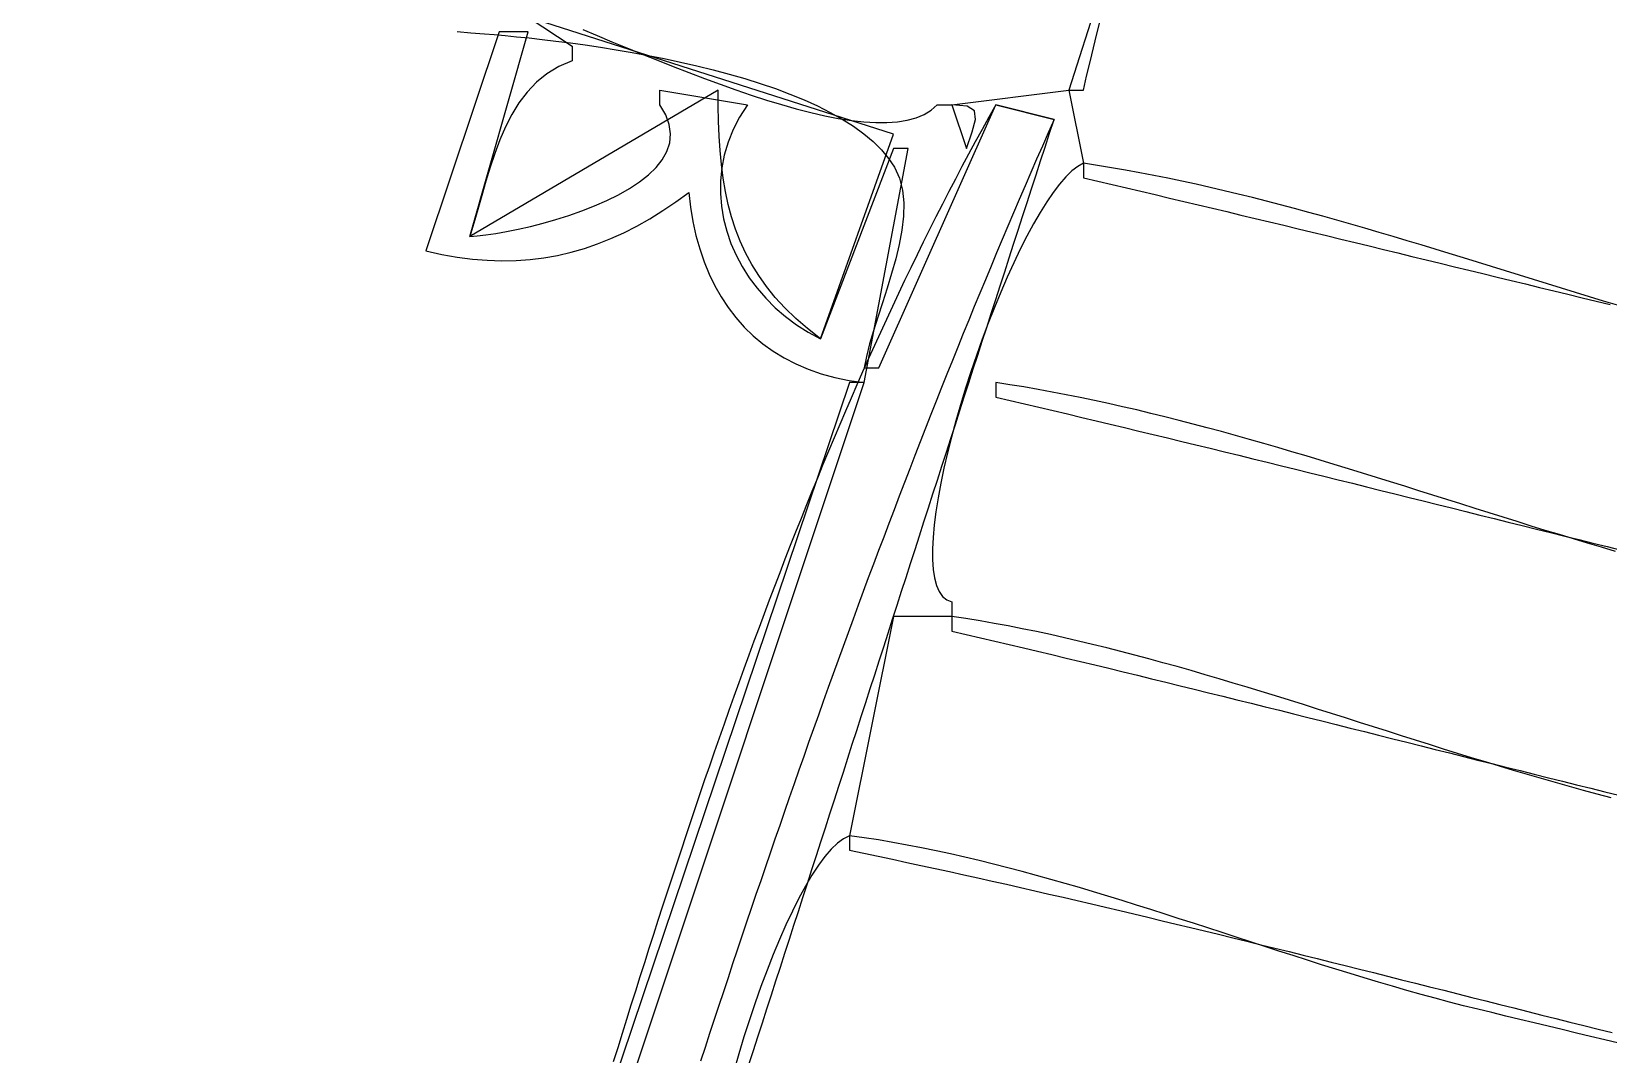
# Model space of a CAD drawing. Header units: metres. Extents: x 37 to 1169, y 29 to 746.
# Drawn here: x 392 to 499.9, y 347 to 417 of the extents above; entities that cross this region are included whole.
import ezdxf

# ---------------------------------------------------------------- set-up
doc = ezdxf.new("R2010")
doc.units = ezdxf.units.M

msp = doc.modelspace()

# ---------------------------------------------------------------- linework, layer by layer
for p, q in [((481, 469), (463, 413)), ((426, 418), (429, 416)), ((451, 410), (426, 418)), ((464.9303, 416.8644), (465.1736, 417.8295)), ((424, 417), (419, 402)), ((421.1425, 417.0206), (422.0729, 416.9291)), ((422, 403), (426, 417)), ((422.0729, 416.9291), (423, 416.8526)), ((423, 416.8526), (423.6732, 416.7996)), ((423.6732, 416.7996), (424.4105, 416.7356)), ((426, 417), (424, 417)), ((424.4105, 416.7356), (425.207, 416.6602)), ((429.7276, 417.14), (430.7121, 416.7332)), ((430.7121, 416.7332), (431.7204, 416.317)), ((464.6912, 415.899), (464.9303, 416.8644)), ((425.207, 416.6602), (426.0577, 416.5727)), ((426.0577, 416.5727), (426.9574, 416.4727)), ((426.9574, 416.4727), (427.9011, 416.3596)), ((427.9011, 416.3596), (428.8838, 416.2329)), ((428.8838, 416.2329), (429.9004, 416.092)), ((429, 416), (429, 415)), ((429.9004, 416.092), (430.946, 415.9365)), ((430.946, 415.9365), (432.0155, 415.7657)), ((431.7204, 416.317), (432.7489, 415.8945)), ((432.0155, 415.7657), (433.1038, 415.5792)), ((432.7489, 415.8945), (433.794, 415.4688)), ((464.4564, 414.9331), (464.6912, 415.899)), ((428.0894, 414.6106), (427.2793, 414.1196)), ((429, 415), (428.0894, 414.6106)), ((433.1038, 415.5792), (434.2059, 415.3764)), ((433.794, 415.4688), (434.852, 415.0431)), ((434.2059, 415.3764), (435.3168, 415.1568)), ((434.852, 415.0431), (435.9192, 414.6205)), ((435.3168, 415.1568), (436.4314, 414.9199)), ((435.9192, 414.6205), (436.9921, 414.204)), ((436.4314, 414.9199), (437.5448, 414.665)), ((437.5448, 414.665), (438.6517, 414.3918)), ((464.2259, 413.9667), (464.4564, 414.9331)), ((426.5613, 413.5371), (425.9266, 412.8728)), ((427.2793, 414.1196), (426.5613, 413.5371)), ((436.9921, 414.204), (438.0669, 413.7969)), ((438.0669, 413.7969), (439.14, 413.4023)), ((438.6517, 414.3918), (439.7474, 414.0996)), ((439.7474, 414.0996), (440.8266, 413.788)), ((440.8266, 413.788), (441.8843, 413.4563)), ((441.8843, 413.4563), (442.9156, 413.1041)), ((464, 413), (464.2259, 413.9667)), ((439, 413), (422, 403)), ((425.9266, 412.8728), (425.3667, 412.1367)), ((435, 412), (435, 413)), ((435, 413), (441, 412)), ((439.0075, 411.9248), (439, 413)), ((439.14, 413.4023), (440.2078, 413.0233)), ((440.2078, 413.0233), (441.2665, 412.663)), ((441.2665, 412.663), (442.3126, 412.3245)), ((442.9156, 413.1041), (443.9153, 412.7309)), ((443.9153, 412.7309), (444.8785, 412.336)), ((455, 412), (463, 413)), ((463, 413), (464, 408)), ((463, 413), (464, 413)), ((424.8732, 411.3386), (424.4373, 410.4885)), ((425.3667, 412.1367), (424.8732, 411.3386)), ((435.4132, 411.3089), (435, 412)), ((435.6575, 410.6434), (435.4132, 411.3089)), ((439.0311, 410.8802), (439.0075, 411.9248)), ((441, 412), (440.4669, 411.1611)), ((442.3126, 412.3245), (443.3423, 412.0111)), ((443.3423, 412.0111), (444.3521, 411.7258)), ((444.3521, 411.7258), (445.3383, 411.4717)), ((444.8785, 412.336), (445.8001, 411.919)), ((445.3383, 411.4717), (446.2972, 411.2521)), ((445.8001, 411.919), (446.675, 411.4793)), ((446.675, 411.4793), (447.4983, 411.0165)), ((450, 394), (458, 412)), ((452.548, 411.108), (453.097, 411.3386)), ((453.097, 411.3386), (453.5822, 411.6349)), ((453.5822, 411.6349), (454, 412)), ((454, 412), (455, 412)), ((455, 412), (456, 409)), ((456.0535, 411.908), (455, 412)), ((456.5491, 411.5817), (456.0535, 411.908)), ((456.6179, 411.0015), (456.5491, 411.5817)), ((458, 412), (457.531, 411.1623)), ((458, 412), (462, 411)), ((462, 411), (458, 412)), ((424.4373, 410.4885), (424.0505, 409.5961)), ((435.7446, 410.0037), (435.6575, 410.6434)), ((439.074, 409.865), (439.0311, 410.8802)), ((440.028, 410.3066), (439.6806, 409.44)), ((440.4669, 411.1611), (440.028, 410.3066)), ((446.2972, 411.2521), (447.2252, 411.0699)), ((447.2252, 411.0699), (448.1185, 410.9284)), ((447.4983, 411.0165), (448.2649, 410.5298)), ((448.1185, 410.9284), (448.9737, 410.8306)), ((448.2649, 410.5298), (448.9698, 410.019)), ((448.9737, 410.8306), (449.787, 410.7798)), ((449.787, 410.7798), (450.5547, 410.7789)), ((450.5547, 410.7789), (451.2732, 410.8313)), ((451.2732, 410.8313), (451.9388, 410.9399)), ((451.9388, 410.9399), (452.548, 411.108)), ((456.3911, 410.1474), (456.6179, 411.0015)), ((457.0658, 410.3212), (456.6043, 409.4767)), ((457.531, 411.1623), (457.0658, 410.3212)), ((462, 411), (461.5981, 410.0908)), ((461.6918, 410.0527), (462, 411)), ((424.0505, 409.5961), (423.7044, 408.6715)), ((435.4939, 408.8028), (435.6861, 409.3901)), ((435.6861, 409.3901), (435.7446, 410.0037)), ((439.1396, 408.8781), (439.074, 409.865)), ((439.6806, 409.44), (439.422, 408.5652)), ((446, 396), (451, 410)), ((448.9698, 410.019), (449.6078, 409.4833)), ((449.6078, 409.4833), (450.1741, 408.9223)), ((456, 409), (456.3911, 410.1474)), ((456.6043, 409.4767), (456.1466, 408.6288)), ((461.198, 409.1807), (460.7999, 408.2697)), ((461.5981, 410.0908), (461.198, 409.1807)), ((461.3837, 409.1052), (461.6918, 410.0527)), ((423.7044, 408.6715), (423.3902, 407.7246)), ((434.755, 407.7084), (435.1796, 408.2422)), ((435.1796, 408.2422), (435.4939, 408.8028)), ((439.2312, 407.9183), (439.1396, 408.8781)), ((439.422, 408.5652), (439.2494, 407.6857)), ((451, 409), (446, 396)), ((449, 393), (452, 409)), ((450.1741, 408.9223), (450.6634, 408.3354)), ((450.6634, 408.3354), (451.071, 407.7222)), ((452, 409), (451, 409)), ((456.1466, 408.6288), (455.6925, 407.7776)), ((460.7999, 408.2697), (460.4035, 407.3579)), ((460.7679, 407.2099), (461.0757, 408.1576)), ((461.0757, 408.1576), (461.3837, 409.1052)), ((423.3902, 407.7246), (423.0995, 406.7651)), ((433.6214, 406.7226), (434.2317, 407.2018)), ((434.2317, 407.2018), (434.755, 407.7084)), ((439.2494, 407.6857), (439.1603, 406.8054)), ((439.3521, 406.9844), (439.2312, 407.9183)), ((439.5058, 406.0754), (439.3521, 406.9844)), ((451.0709, 407.7222), (451.4108, 406.9772)), ((451.4108, 406.9772), (451.6159, 406.166)), ((455.6925, 407.7776), (455.2421, 406.9231)), ((460.4035, 407.3579), (460.0089, 406.4452)), ((460.4601, 406.262), (460.7679, 407.2099)), ((462.7968, 407.0674), (462.3706, 406.5763)), ((463.2117, 407.4721), (462.7968, 407.0674)), ((463.6134, 407.7848), (463.2117, 407.4721)), ((464, 408), (463.6134, 407.7848)), ((464, 408), (464, 407)), ((464.9643, 407.8525), (464, 408)), ((464, 407), (464.984, 406.7719)), ((465.9287, 407.6951), (464.9643, 407.8525)), ((466.893, 407.5282), (465.9287, 407.6951)), ((467.8574, 407.3521), (466.893, 407.5282)), ((468.8217, 407.1671), (467.8574, 407.3521)), ((469.786, 406.9735), (468.8217, 407.1671)), ((470.7502, 406.7718), (469.786, 406.9735)), ((423.0995, 406.7651), (422.8237, 405.803)), ((432.187, 405.8474), (432.9359, 406.271)), ((432.9359, 406.271), (433.6214, 406.7226)), ((436.1034, 405.3564), (437, 406)), ((437, 406), (437.1157, 404.989)), ((439.1603, 406.8054), (439.1519, 405.9278)), ((439.1519, 405.9278), (439.2215, 405.0566)), ((439.6955, 405.1901), (439.5058, 406.0754)), ((451.6159, 406.166), (451.7014, 405.2983)), ((454.7952, 406.0653), (454.3519, 405.2043)), ((455.2421, 406.9231), (454.7952, 406.0653)), ((460.0089, 406.4452), (459.6161, 405.5316)), ((460.1523, 405.3139), (460.4601, 406.262)), ((461.935, 406.0043), (461.492, 405.357)), ((462.3706, 406.5763), (461.935, 406.0043)), ((464.984, 406.7719), (465.9675, 406.5431)), ((465.9675, 406.5431), (466.9503, 406.3136)), ((466.9503, 406.3136), (467.9325, 406.0836)), ((467.9325, 406.0836), (468.9141, 405.8529)), ((471.7144, 406.5622), (470.7502, 406.7718)), ((472.6786, 406.345), (471.7144, 406.5622)), ((473.6427, 406.1207), (472.6786, 406.345)), ((474.6067, 405.8895), (473.6427, 406.1207)), ((475.5706, 405.6518), (474.6067, 405.8895)), ((422.5542, 404.8482), (422.2825, 403.9105)), ((422.8237, 405.803), (422.5542, 404.8482)), ((429.6761, 404.7466), (430.5453, 405.0849)), ((430.5453, 405.0849), (431.3862, 405.4519)), ((431.3862, 405.4519), (432.187, 405.8474)), ((435.2107, 404.7596), (436.1034, 405.3564)), ((437.1157, 404.989), (437.277, 404.009)), ((439.2215, 405.0566), (439.3664, 404.1956)), ((439.9245, 404.3274), (439.6955, 405.1901)), ((451.7014, 405.2983), (451.6827, 404.3836)), ((454.3519, 405.2043), (453.9121, 404.3402)), ((459.6161, 405.5316), (459.2251, 404.6172)), ((459.8447, 404.3658), (460.1523, 405.3139)), ((461.492, 405.357), (461.0436, 404.6398)), ((468.9141, 405.8529), (469.895, 405.6217)), ((469.895, 405.6217), (470.8754, 405.39)), ((470.8754, 405.39), (471.8552, 405.1577)), ((471.8552, 405.1577), (472.8344, 404.925)), ((472.8344, 404.925), (473.8131, 404.6918)), ((476.5345, 405.4079), (475.5706, 405.6518)), ((477.4982, 405.1582), (476.5345, 405.4079)), ((478.4618, 404.9029), (477.4982, 405.1582)), ((479.4253, 404.6425), (478.4618, 404.9029)), ((422.2825, 403.9105), (422, 403)), ((426.1496, 403.6856), (427.0152, 403.9065)), ((427.0152, 403.9065), (427.8993, 404.1571)), ((427.8993, 404.1571), (428.7902, 404.4372)), ((428.7902, 404.4372), (429.6761, 404.7466)), ((433.4301, 403.7072), (434.3202, 404.2098)), ((434.3202, 404.2098), (435.2107, 404.7596)), ((437.277, 404.009), (437.4836, 403.0613)), ((439.3664, 404.1956), (439.584, 403.3485)), ((440.1963, 403.486), (439.9245, 404.3274)), ((451.6827, 404.3836), (451.5752, 403.4318)), ((453.9121, 404.3402), (453.4758, 403.473)), ((459.2251, 404.6172), (458.8359, 403.7019)), ((459.5371, 403.4174), (459.8447, 404.3658)), ((460.5916, 403.8583), (460.138, 403.0181)), ((461.0436, 404.6398), (460.5916, 403.8583)), ((473.8131, 404.6918), (474.7912, 404.4582)), ((474.7912, 404.4582), (475.7688, 404.2242)), ((475.7688, 404.2242), (476.7459, 403.9898)), ((476.7459, 403.9898), (477.7225, 403.7551)), ((477.7225, 403.7551), (478.6986, 403.5201)), ((480.3887, 404.3772), (479.4253, 404.6425)), ((481.3519, 404.1075), (480.3887, 404.3772)), ((482.315, 403.8335), (481.3519, 404.1075)), ((483.2779, 403.5558), (482.315, 403.8335)), ((422, 403), (422.5087, 403.0368)), ((422.5087, 403.0368), (423.1062, 403.105)), ((423.1062, 403.105), (423.7808, 403.2042)), ((423.7808, 403.2042), (424.5207, 403.3342)), ((424.5207, 403.3342), (425.3142, 403.4948)), ((425.3142, 403.4948), (426.1496, 403.6856)), ((430.7462, 402.4853), (431.6448, 402.8447)), ((431.6448, 402.8447), (432.5389, 403.2521)), ((432.5389, 403.2521), (433.4301, 403.7072)), ((437.4836, 403.0613), (437.7357, 402.1473)), ((439.584, 403.3485), (439.8714, 402.5189)), ((440.5142, 402.665), (440.1963, 403.486)), ((440.8815, 401.863), (440.5142, 402.665)), ((451.5752, 403.4318), (451.3942, 402.4525)), ((453.4758, 403.473), (453.0429, 402.6027)), ((458.4484, 402.7857), (458.0626, 401.8688)), ((458.8359, 403.7019), (458.4484, 402.7857)), ((459.2296, 402.469), (459.5371, 403.4174)), ((460.138, 403.0181), (459.6847, 402.1247)), ((478.6986, 403.5201), (479.6742, 403.2848)), ((479.6742, 403.2848), (480.6493, 403.0492)), ((480.6493, 403.0492), (481.624, 402.8135)), ((481.624, 402.8135), (482.5982, 402.5775)), ((484.2407, 403.2746), (483.2779, 403.5558)), ((485.2033, 402.9902), (484.2407, 403.2746)), ((486.1657, 402.703), (485.2033, 402.9902)), ((487.1279, 402.4133), (486.1657, 402.703)), ((419, 402), (420.0835, 401.7651)), ((420.0835, 401.7651), (421.1424, 401.5812)), ((421.1424, 401.5812), (422.1784, 401.4478)), ((427.0728, 401.5318), (428.0063, 401.697)), ((428.0063, 401.697), (428.9286, 401.9112)), ((428.9286, 401.9112), (429.8413, 402.174)), ((429.8413, 402.174), (430.7462, 402.4853)), ((437.7357, 402.1473), (438.0334, 401.2681)), ((439.8714, 402.5189), (440.2262, 401.7105)), ((440.2262, 401.7105), (440.6454, 400.9271)), ((441.3015, 401.0791), (440.8815, 401.863)), ((451.3942, 402.4525), (451.1553, 401.4554)), ((452.6134, 401.7294), (452.1872, 400.8532)), ((453.0429, 402.6027), (452.6134, 401.7294)), ((458.0626, 401.8688), (457.6785, 400.951)), ((458.9222, 401.5204), (459.2296, 402.469)), ((459.6847, 402.1247), (459.2338, 401.1836)), ((482.5982, 402.5775), (483.572, 402.3414)), ((483.572, 402.3414), (484.5453, 402.1051)), ((484.5453, 402.1051), (485.5183, 401.8687)), ((485.5183, 401.8687), (486.4908, 401.6323)), ((486.4908, 401.6323), (487.463, 401.3958)), ((488.0899, 402.1214), (487.1279, 402.4133)), ((489.0517, 401.8278), (488.0899, 402.1214)), ((490.0132, 401.5327), (489.0517, 401.8278)), ((422.1784, 401.4478), (423.1931, 401.3648)), ((423.1931, 401.3648), (424.1883, 401.332)), ((424.1883, 401.332), (425.1655, 401.349)), ((425.1655, 401.349), (426.1265, 401.4157)), ((426.1265, 401.4157), (427.0728, 401.5318)), ((438.0334, 401.2681), (438.3765, 400.4251)), ((440.6454, 400.9271), (441.1265, 400.1723)), ((441.7777, 400.3121), (441.3015, 401.0791)), ((451.1553, 401.4554), (450.8737, 400.4502)), ((452.1872, 400.8532), (451.7643, 399.974)), ((457.6785, 400.951), (457.2962, 400.0324)), ((458.3076, 399.6228), (458.6149, 400.5717)), ((458.6149, 400.5717), (458.9222, 401.5204)), ((459.2338, 401.1836), (458.787, 400.2004)), ((487.463, 401.3958), (488.4348, 401.1593)), ((488.4348, 401.1593), (489.4062, 400.9228)), ((489.4062, 400.9228), (490.3773, 400.6863)), ((490.9745, 401.2364), (490.0132, 401.5327)), ((490.3773, 400.6863), (491.348, 400.4499)), ((491.9356, 400.9394), (490.9745, 401.2364)), ((492.8965, 400.6419), (491.9356, 400.9394)), ((493.857, 400.3443), (492.8965, 400.6419)), ((438.3765, 400.4251), (438.7652, 399.6195)), ((438.7652, 399.6195), (439.1994, 398.8528)), ((441.1265, 400.1723), (441.6668, 399.4498)), ((441.6668, 399.4498), (442.2636, 398.7633)), ((442.3133, 399.5607), (441.7777, 400.3121)), ((442.9117, 398.824), (442.3133, 399.5607)), ((450.5648, 399.4465), (450.244, 398.4541)), ((450.8737, 400.4502), (450.5648, 399.4465)), ((451.7643, 399.974), (451.3447, 399.0919)), ((457.2962, 400.0324), (456.9155, 399.1129)), ((458.0004, 398.6738), (458.3076, 399.6228)), ((458.787, 400.2004), (458.3464, 399.1806)), ((491.348, 400.4499), (492.3184, 400.2136)), ((492.3184, 400.2136), (493.2885, 399.9774)), ((493.2885, 399.9774), (494.2583, 399.7414)), ((494.8174, 400.0469), (493.857, 400.3443)), ((494.2583, 399.7414), (495.2278, 399.5055)), ((495.7774, 399.75), (494.8174, 400.0469)), ((495.2278, 399.5055), (496.197, 399.2699)), ((496.7371, 399.454), (495.7774, 399.75)), ((497.6966, 399.1593), (496.7371, 399.454)), ((439.1994, 398.8528), (439.6792, 398.126)), ((442.2636, 398.7633), (442.9141, 398.1164)), ((443.5762, 398.1007), (442.9117, 398.824)), ((450.244, 398.4541), (449.9267, 397.4826)), ((451.3447, 399.0919), (450.9283, 398.207)), ((456.9155, 399.1129), (456.5365, 398.1927)), ((457.6932, 397.7247), (458.0004, 398.6738)), ((458.3464, 399.1806), (457.9139, 398.1298)), ((496.197, 399.2699), (497.166, 399.0345)), ((497.166, 399.0345), (498.1347, 398.7994)), ((498.6557, 398.8661), (497.6966, 399.1593)), ((498.1347, 398.7994), (499.1031, 398.5645)), ((499.6146, 398.5748), (498.6557, 398.8661)), ((499.1031, 398.5645), (500.0713, 398.33)), ((500.5731, 398.2857), (499.6146, 398.5748)), ((439.6792, 398.126), (440.2046, 397.4407)), ((440.2046, 397.4407), (440.7756, 396.7979)), ((442.9141, 398.1164), (443.6157, 397.513)), ((444.3102, 397.3896), (443.5762, 398.1007)), ((443.6157, 397.513), (444.3656, 396.9567)), ((445.117, 396.6898), (444.3102, 397.3896)), ((449.9267, 397.4826), (449.6282, 396.5418)), ((450.5152, 397.3193), (450.1051, 396.4289)), ((450.9283, 398.207), (450.5152, 397.3193)), ((456.1591, 397.2717), (455.7833, 396.3499)), ((456.5365, 398.1927), (456.1591, 397.2717)), ((457.3861, 396.7755), (457.6932, 397.7247)), ((457.9139, 398.1298), (457.4914, 397.0534)), ((440.7756, 396.7979), (441.3923, 396.1991)), ((441.3923, 396.1991), (442.0546, 395.6456)), ((444.3656, 396.9567), (445.1613, 396.4511)), ((446, 396), (445.117, 396.6898)), ((445.1613, 396.4511), (446, 396)), ((449.6282, 396.5418), (449.364, 395.6413)), ((450.1051, 396.4289), (449.6982, 395.5358)), ((455.7833, 396.3499), (455.4092, 395.4273)), ((457.0791, 395.8261), (457.3861, 396.7755)), ((457.4914, 397.0534), (457.0809, 395.9571)), ((442.0546, 395.6456), (442.7627, 395.1385)), ((442.7627, 395.1385), (443.5164, 394.6792)), ((449.364, 395.6413), (449.1495, 394.7907)), ((449.6982, 395.5358), (449.2943, 394.6401)), ((455.4092, 395.4273), (455.0367, 394.5039)), ((457.0809, 395.9571), (456.6842, 394.8464)), ((456.7721, 394.8767), (457.0791, 395.8261)), ((443.5164, 394.6792), (444.3159, 394.2691)), ((444.3159, 394.2691), (445.1611, 393.9093)), ((449.2943, 394.6401), (448.8935, 393.7417)), ((449.1495, 394.7907), (449, 394)), ((455.0367, 394.5039), (454.6657, 393.5797)), ((456.6842, 394.8464), (456.3035, 393.7268)), ((456.4651, 393.9271), (456.7721, 394.8767)), ((448, 393), (392, 227)), ((425, 321), (449, 393)), ((445.1611, 393.9093), (446.0521, 393.6012)), ((446.0521, 393.6012), (446.9889, 393.3461)), ((446.9889, 393.3461), (447.9715, 393.1452)), ((447.9715, 393.1452), (449, 393)), ((449, 393), (448, 393)), ((448.8935, 393.7417), (448.4956, 392.8408)), ((449, 394), (450, 394)), ((454.6657, 393.5797), (454.2964, 392.6549)), ((455.8513, 392.0275), (456.1582, 392.9773)), ((456.3035, 393.7268), (455.9405, 392.6038)), ((456.1582, 392.9773), (456.4651, 393.9271)), ((458, 393), (458, 392)), ((458.9653, 392.8524), (458, 393)), ((448.1007, 391.9374), (447.7087, 391.0315)), ((448.4956, 392.8408), (448.1007, 391.9374)), ((454.2964, 392.6549), (453.9286, 391.7292)), ((455.5445, 391.0776), (455.8513, 392.0275)), ((455.9405, 392.6038), (455.5972, 391.4831)), ((458, 392), (458.9829, 391.772)), ((459.9307, 392.695), (458.9653, 392.8524)), ((460.8963, 392.5282), (459.9307, 392.695)), ((461.8619, 392.3523), (460.8963, 392.5282)), ((462.8276, 392.1675), (461.8619, 392.3523)), ((463.7933, 391.9742), (462.8276, 392.1675)), ((464.7591, 391.7727), (463.7933, 391.9742)), ((447.7087, 391.0315), (447.3195, 390.1233)), ((453.5623, 390.8028), (453.1975, 389.8757)), ((453.9286, 391.7292), (453.5623, 390.8028)), ((455.2377, 390.1275), (455.5445, 391.0776)), ((455.5972, 391.4831), (455.2756, 390.3701)), ((458.9829, 391.772), (459.9651, 391.5432)), ((459.9651, 391.5432), (460.9468, 391.3135)), ((460.9468, 391.3135), (461.9279, 391.083)), ((461.9279, 391.083), (462.9085, 390.8517)), ((462.9085, 390.8517), (463.8884, 390.6197)), ((465.725, 391.5633), (464.7591, 391.7727)), ((466.6909, 391.3463), (465.725, 391.5633)), ((467.6568, 391.1221), (466.6909, 391.3463)), ((468.6227, 390.8909), (467.6568, 391.1221)), ((469.5886, 390.6532), (468.6227, 390.8909)), ((447.3195, 390.1233), (446.9332, 389.2126)), ((453.1975, 389.8757), (452.8343, 388.9478)), ((454.9309, 389.1774), (455.2377, 390.1275)), ((455.2756, 390.3701), (454.9776, 389.2703)), ((463.8884, 390.6197), (464.8678, 390.3869)), ((464.8678, 390.3869), (465.8467, 390.1534)), ((465.8467, 390.1534), (466.825, 389.9192)), ((466.825, 389.9192), (467.8028, 389.6844)), ((470.5544, 390.4091), (469.5886, 390.6532)), ((471.5203, 390.159), (470.5544, 390.4091)), ((472.4861, 389.9033), (471.5203, 390.159)), ((473.4518, 389.6422), (472.4861, 389.9033)), ((446.9332, 389.2126), (446.5497, 388.2996)), ((452.8343, 388.9478), (452.4725, 388.0193)), ((454.6242, 388.2271), (454.9309, 389.1774)), ((454.9776, 389.2703), (454.7051, 388.1894)), ((467.8028, 389.6844), (468.7801, 389.4489)), ((468.7801, 389.4489), (469.7569, 389.2129)), ((469.7569, 389.2129), (470.7333, 388.9764)), ((470.7333, 388.9764), (471.7091, 388.7393)), ((471.7091, 388.7393), (472.6845, 388.5017)), ((474.4175, 389.3761), (473.4518, 389.6422)), ((475.3832, 389.1053), (474.4175, 389.3761)), ((476.3487, 388.8301), (475.3832, 389.1053)), ((477.3141, 388.5508), (476.3487, 388.8301)), ((446.5497, 388.2996), (446.1689, 387.3844)), ((452.4725, 388.0193), (452.1123, 387.09)), ((454.3175, 387.2768), (454.6242, 388.2271)), ((454.7051, 388.1894), (454.4601, 387.1328)), ((472.6845, 388.5017), (473.6594, 388.2637)), ((473.6594, 388.2637), (474.6339, 388.0253)), ((474.6339, 388.0253), (475.6079, 387.7864)), ((475.6079, 387.7864), (476.5816, 387.5472)), ((476.5816, 387.5472), (477.5548, 387.3077)), ((478.2795, 388.2677), (477.3141, 388.5508)), ((479.2447, 387.9811), (478.2795, 388.2677)), ((480.2098, 387.6915), (479.2447, 387.9811)), ((481.1747, 387.399), (480.2098, 387.6915)), ((445.7908, 386.4669), (445.4154, 385.5472)), ((446.1689, 387.3844), (445.7908, 386.4669)), ((452.1123, 387.09), (451.7535, 386.16)), ((454.0108, 386.3263), (454.3175, 387.2768)), ((454.4601, 387.1328), (454.2445, 386.1061)), ((477.5548, 387.3077), (478.5277, 387.0679)), ((478.5277, 387.0679), (479.5001, 386.8278)), ((479.5001, 386.8278), (480.4722, 386.5874)), ((480.4722, 386.5874), (481.4439, 386.3469)), ((482.1395, 387.104), (481.1747, 387.399)), ((483.1041, 386.8068), (482.1395, 387.104)), ((484.0685, 386.5078), (483.1041, 386.8068)), ((485.0328, 386.2072), (484.0685, 386.5078)), ((445.4154, 385.5472), (445.0426, 384.6254)), ((451.7535, 386.16), (451.3961, 385.2293)), ((453.3975, 384.4251), (453.7041, 385.3758)), ((453.7041, 385.3758), (454.0108, 386.3263)), ((454.2445, 386.1061), (454.0603, 385.1148)), ((481.4439, 386.3469), (482.4153, 386.1062)), ((482.4153, 386.1062), (483.3864, 385.8653)), ((483.3864, 385.8653), (484.3571, 385.6243)), ((484.3571, 385.6243), (485.3275, 385.3833)), ((485.9968, 385.9053), (485.0328, 386.2072)), ((485.3275, 385.3833), (486.2976, 385.1422)), ((486.9607, 385.6026), (485.9968, 385.9053)), ((487.9243, 385.2992), (486.9607, 385.6026)), ((445.0426, 384.6254), (444.6724, 383.7015)), ((451.0402, 384.2979), (450.6856, 383.3659)), ((451.3961, 385.2293), (451.0402, 384.2979)), ((453.0909, 383.4744), (453.3975, 384.4251)), ((454.0603, 385.1148), (453.9093, 384.1645)), ((486.2976, 385.1422), (487.2674, 384.9011)), ((487.2674, 384.9011), (488.2369, 384.66)), ((488.8877, 384.9956), (487.9243, 385.2992)), ((488.2369, 384.66), (489.2062, 384.4189)), ((489.8508, 384.692), (488.8877, 384.9956)), ((489.2062, 384.4189), (490.1752, 384.1779)), ((490.8137, 384.3887), (489.8508, 384.692)), ((491.7763, 384.0861), (490.8137, 384.3887)), ((444.6724, 383.7015), (444.3047, 382.7755)), ((450.6856, 383.3659), (450.3325, 382.4332)), ((452.7842, 382.5235), (453.0909, 383.4744)), ((453.7936, 383.2608), (453.715, 382.4091)), ((453.9093, 384.1645), (453.7936, 383.2608)), ((490.1752, 384.1779), (491.1439, 383.937)), ((491.1439, 383.937), (492.1125, 383.6963)), ((492.7387, 383.7845), (491.7763, 384.0861)), ((492.1125, 383.6963), (493.0808, 383.4557)), ((493.7007, 383.4842), (492.7387, 383.7845)), ((493.0808, 383.4557), (494.0489, 383.2153)), ((494.6625, 383.1855), (493.7007, 383.4842)), ((494.0489, 383.2153), (495.0168, 382.9752)), ((444.3047, 382.7755), (443.9396, 381.8476)), ((450.3325, 382.4332), (449.9808, 381.4998)), ((452.4776, 381.5726), (452.7842, 382.5235)), ((453.715, 382.4091), (453.6755, 381.6149)), ((495.6239, 382.8887), (494.6625, 383.1855)), ((495.0168, 382.9752), (495.9845, 382.7353)), ((496.585, 382.5942), (495.6239, 382.8887)), ((495.9845, 382.7353), (496.952, 382.4957)), ((497.5458, 382.3023), (496.585, 382.5942)), ((496.952, 382.4957), (497.9193, 382.2564)), ((498.5062, 382.0132), (497.5458, 382.3023)), ((497.9193, 382.2564), (498.8866, 382.0175)), ((443.9396, 381.8476), (443.5769, 380.9177)), ((449.9808, 381.4998), (449.6304, 380.5657)), ((452.171, 380.6216), (452.4776, 381.5726)), ((453.6755, 381.6149), (453.6771, 380.8839)), ((499.4662, 381.7273), (498.5062, 382.0132)), ((498.8866, 382.0175), (499.8536, 381.779)), ((500.4259, 381.4449), (499.4662, 381.7273)), ((499.8536, 381.779), (500.8206, 381.5408)), ((443.2166, 379.9859), (442.8588, 379.0522)), ((443.5769, 380.9177), (443.2166, 379.9859)), ((449.6304, 380.5657), (449.2814, 379.631)), ((451.8644, 379.6705), (452.171, 380.6216)), ((453.6771, 380.8839), (453.7216, 380.2216)), ((453.7216, 380.2216), (453.8111, 379.6335)), ((442.8588, 379.0522), (442.5032, 378.1167)), ((449.2814, 379.631), (448.9337, 378.6957)), ((451.5578, 378.7193), (451.8644, 379.6705)), ((453.8111, 379.6335), (453.9474, 379.1251)), ((453.9474, 379.1251), (454.1325, 378.702)), ((442.5032, 378.1167), (442.15, 377.1794)), ((448.9337, 378.6957), (448.5873, 377.7597)), ((451.2512, 377.7681), (451.5578, 378.7193)), ((454.1325, 378.702), (454.3683, 378.3698)), ((454.3683, 378.3698), (454.6568, 378.1339)), ((454.6568, 378.1339), (455, 378)), ((455, 378), (455, 377)), ((442.15, 377.1794), (441.799, 376.2404)), ((448.2423, 376.8231), (447.8985, 375.8859)), ((451, 377), (448, 362)), ((448.5873, 377.7597), (448.2423, 376.8231)), ((450.638, 375.8653), (450.9446, 376.8167)), ((450.9446, 376.8167), (451.2512, 377.7681)), ((455, 377), (451, 377)), ((455, 377), (455, 376)), ((455.9641, 376.8521), (455, 377)), ((456.9281, 376.6936), (455.9641, 376.8521)), ((441.799, 376.2404), (441.4503, 375.2998)), ((447.8985, 375.8859), (447.556, 374.9481)), ((450.3314, 374.9138), (450.638, 375.8653)), ((455, 376), (455.9796, 375.7727)), ((455.9796, 375.7727), (456.9588, 375.5445)), ((457.892, 376.5248), (456.9281, 376.6936)), ((458.8559, 376.346), (457.892, 376.5248)), ((459.8196, 376.1577), (458.8559, 376.346)), ((460.7833, 375.9603), (459.8196, 376.1577)), ((461.7468, 375.754), (460.7833, 375.9603)), ((462.7102, 375.5394), (461.7468, 375.754)), ((441.4503, 375.2998), (441.1037, 374.3574)), ((447.556, 374.9481), (447.2148, 374.0096)), ((450.0247, 373.9623), (450.3314, 374.9138)), ((456.9588, 375.5445), (457.9375, 375.3153)), ((457.9375, 375.3153), (458.9157, 375.0851)), ((458.9157, 375.0851), (459.8935, 374.854)), ((459.8935, 374.854), (460.8708, 374.6221)), ((460.8708, 374.6221), (461.8476, 374.3893)), ((463.6735, 375.3167), (462.7102, 375.5394)), ((464.6367, 375.0863), (463.6735, 375.3167)), ((465.5997, 374.8486), (464.6367, 375.0863)), ((466.5626, 374.604), (465.5997, 374.8486)), ((467.5254, 374.3529), (466.5626, 374.604)), ((441.1037, 374.3574), (440.7593, 373.4136)), ((447.2148, 374.0096), (446.8748, 373.0706)), ((449.718, 373.0107), (450.0247, 373.9623)), ((461.8476, 374.3893), (462.824, 374.1557)), ((462.824, 374.1557), (463.7999, 373.9213)), ((463.7999, 373.9213), (464.7754, 373.6861)), ((464.7754, 373.6861), (465.7505, 373.4503)), ((468.488, 374.0956), (467.5254, 374.3529)), ((469.4505, 373.8325), (468.488, 374.0956)), ((470.4128, 373.564), (469.4505, 373.8325)), ((471.375, 373.2904), (470.4128, 373.564)), ((440.417, 372.4681), (440.0768, 371.5212)), ((440.7593, 373.4136), (440.417, 372.4681)), ((446.8748, 373.0706), (446.536, 372.131)), ((449.4113, 372.059), (449.718, 373.0107)), ((465.7505, 373.4503), (466.7253, 373.2138)), ((466.7253, 373.2138), (467.6996, 372.9766)), ((467.6996, 372.9766), (468.6735, 372.7388)), ((468.6735, 372.7388), (469.6471, 372.5004)), ((469.6471, 372.5004), (470.6203, 372.2615)), ((472.3369, 373.0122), (471.375, 373.2904)), ((473.2987, 372.7296), (472.3369, 373.0122)), ((474.2604, 372.4432), (473.2987, 372.7296)), ((475.2218, 372.1532), (474.2604, 372.4432)), ((440.0768, 371.5212), (439.7386, 370.5728)), ((446.536, 372.131), (446.1985, 371.1908)), ((449.1046, 371.1072), (449.4113, 372.059)), ((470.6203, 372.2615), (471.5931, 372.0221)), ((471.5931, 372.0221), (472.5657, 371.7822)), ((472.5657, 371.7822), (473.5378, 371.5419)), ((473.5378, 371.5419), (474.5097, 371.3011)), ((476.1831, 371.86), (475.2218, 372.1532)), ((477.1441, 371.564), (476.1831, 371.86)), ((478.105, 371.2656), (477.1441, 371.564)), ((439.7386, 370.5728), (439.4023, 369.623)), ((446.1985, 371.1908), (445.8621, 370.25)), ((448.7979, 370.1554), (449.1046, 371.1072)), ((474.5097, 371.3011), (475.4813, 371.06)), ((475.4813, 371.06), (476.4525, 370.8185)), ((476.4525, 370.8185), (477.4235, 370.5767)), ((477.4235, 370.5767), (478.3942, 370.3347)), ((479.0657, 370.9651), (478.105, 371.2656)), ((478.3942, 370.3347), (479.3646, 370.0924)), ((480.0261, 370.663), (479.0657, 370.9651)), ((480.9863, 370.3596), (480.0261, 370.663)), ((481.9463, 370.0552), (480.9863, 370.3596)), ((439.4023, 369.623), (439.0681, 368.6719)), ((445.5269, 369.3087), (445.1929, 368.3668)), ((445.8621, 370.25), (445.5269, 369.3087)), ((448.1843, 368.2516), (448.4911, 369.2035)), ((448.4911, 369.2035), (448.7979, 370.1554)), ((479.3646, 370.0924), (480.3348, 369.8498)), ((480.3348, 369.8498), (481.3047, 369.6071)), ((481.3047, 369.6071), (482.2743, 369.3643)), ((482.9061, 369.7503), (481.9463, 370.0552)), ((482.2743, 369.3643), (483.2438, 369.1214)), ((483.8657, 369.4453), (482.9061, 369.7503)), ((484.825, 369.1404), (483.8657, 369.4453)), ((439.0681, 368.6719), (438.7357, 367.7195)), ((445.1929, 368.3668), (444.8601, 367.4243)), ((447.8775, 367.2996), (448.1843, 368.2516)), ((483.2438, 369.1214), (484.213, 368.8783)), ((484.213, 368.8783), (485.182, 368.6352)), ((485.7841, 368.8361), (484.825, 369.1404)), ((485.182, 368.6352), (486.1509, 368.3922)), ((486.7429, 368.5327), (485.7841, 368.8361)), ((486.1509, 368.3922), (487.1195, 368.1491)), ((487.7015, 368.2307), (486.7429, 368.5327)), ((487.1195, 368.1491), (488.088, 367.9061)), ((488.6598, 367.9304), (487.7015, 368.2307)), ((438.7357, 367.7195), (438.4052, 366.7657)), ((444.8601, 367.4243), (444.5283, 366.4814)), ((447.5706, 366.3475), (447.8775, 367.2996)), ((488.088, 367.9061), (489.0563, 367.6632)), ((489.6178, 367.6321), (488.6598, 367.9304)), ((489.0563, 367.6632), (490.0244, 367.4204)), ((490.5756, 367.3363), (489.6178, 367.6321)), ((490.0244, 367.4204), (490.9924, 367.1777)), ((491.5331, 367.0433), (490.5756, 367.3363)), ((490.9924, 367.1777), (491.9602, 366.9353)), ((492.4904, 366.7536), (491.5331, 367.0433)), ((438.4052, 366.7657), (438.0765, 365.8108)), ((444.5283, 366.4814), (444.1977, 365.5378)), ((447.2637, 365.3954), (447.5706, 366.3475)), ((491.9602, 366.9353), (492.928, 366.6931)), ((493.4473, 366.4673), (492.4904, 366.7536)), ((492.928, 366.6931), (493.8956, 366.4511)), ((494.404, 366.1851), (493.4473, 366.4673)), ((493.8956, 366.4511), (494.8631, 366.2094)), ((495.3603, 365.9071), (494.404, 366.1851)), ((494.8631, 366.2094), (495.8305, 365.9681)), ((495.8305, 365.9681), (496.7978, 365.7271)), ((438.0765, 365.8108), (437.7496, 364.8547)), ((444.1977, 365.5378), (443.8682, 364.5938)), ((446.9567, 364.4433), (447.2637, 365.3954)), ((496.3164, 365.6339), (495.3603, 365.9071)), ((497.2721, 365.3657), (496.3164, 365.6339)), ((496.7978, 365.7271), (497.7651, 365.4864)), ((498.2276, 365.103), (497.2721, 365.3657)), ((497.7651, 365.4864), (498.7323, 365.2463)), ((499.1827, 364.8461), (498.2276, 365.103)), ((498.7323, 365.2463), (499.6994, 365.0065)), ((499.6994, 365.0065), (500.6665, 364.7673)), ((437.4244, 363.8975), (437.1009, 362.9392)), ((437.7496, 364.8547), (437.4244, 363.8975)), ((443.8682, 364.5938), (443.5398, 363.6492)), ((446.6497, 363.4911), (446.9567, 364.4433)), ((500.1375, 364.5954), (499.1827, 364.8461)), ((437.1009, 362.9392), (436.7791, 361.9798)), ((443.2124, 362.7042), (442.8861, 361.7586)), ((443.5398, 363.6492), (443.2124, 362.7042)), ((446.3426, 362.5388), (446.6497, 363.4911)), ((436.7791, 361.9798), (436.459, 361.0195)), ((442.8861, 361.7586), (442.5609, 360.8125)), ((446.0355, 361.5866), (446.3426, 362.5388)), ((447.5913, 361.7965), (447.172, 361.4859)), ((448, 362), (447.5913, 361.7965)), ((448, 362), (448, 361)), ((448.9872, 361.86), (448, 362)), ((449.9737, 361.7066), (448.9872, 361.86)), ((450.9597, 361.5404), (449.9737, 361.7066)), ((436.459, 361.0195), (436.1404, 360.0582)), ((442.5609, 360.8125), (442.2366, 359.8659)), ((445.4211, 359.6819), (445.7283, 360.6342)), ((445.7283, 360.6342), (446.0355, 361.5866)), ((446.3085, 360.5681), (445.8677, 359.9735)), ((446.7438, 361.0743), (446.3085, 360.5681)), ((447.172, 361.4859), (446.7438, 361.0743)), ((448, 361), (448.9784, 360.7965)), ((448.9784, 360.7965), (449.9561, 360.5914)), ((449.9561, 360.5914), (450.9332, 360.3845)), ((451.945, 361.3619), (450.9597, 361.5404)), ((452.9298, 361.1715), (451.945, 361.3619)), ((453.9139, 360.9698), (452.9298, 361.1715)), ((454.8975, 360.7574), (453.9139, 360.9698)), ((455.8806, 360.5347), (454.8975, 360.7574)), ((436.1404, 360.0582), (435.8233, 359.0961)), ((442.2366, 359.8659), (441.9134, 358.9189)), ((445.1138, 358.7295), (445.4211, 359.6819)), ((445.8677, 359.9735), (445.423, 359.2969)), ((450.9332, 360.3845), (451.9097, 360.176)), ((451.9097, 360.176), (452.8856, 359.9659)), ((452.8856, 359.9659), (453.8608, 359.7543)), ((453.8608, 359.7543), (454.8355, 359.5411)), ((454.8355, 359.5411), (455.8096, 359.3264)), ((456.8631, 360.3023), (455.8806, 360.5347)), ((457.845, 360.0607), (456.8631, 360.3023)), ((458.8265, 359.8105), (457.845, 360.0607)), ((459.8074, 359.5521), (458.8265, 359.8105)), ((460.7878, 359.2861), (459.8074, 359.5521)), ((435.8233, 359.0961), (435.5078, 358.133)), ((441.9134, 358.9189), (441.5912, 357.9714)), ((444.9763, 358.5446), (444.5291, 357.7228)), ((444.8064, 357.777), (445.1138, 358.7295)), ((445.423, 359.2969), (444.9763, 358.5446)), ((455.8096, 359.3264), (456.7831, 359.1103)), ((456.7831, 359.1103), (457.7561, 358.8928)), ((457.7561, 358.8928), (458.7285, 358.6739)), ((458.7285, 358.6739), (459.7003, 358.4536)), ((459.7003, 358.4536), (460.6717, 358.2321)), ((461.7678, 359.013), (460.7878, 359.2861)), ((462.7472, 358.7334), (461.7678, 359.013)), ((463.7262, 358.4477), (462.7472, 358.7334)), ((464.7048, 358.1565), (463.7262, 358.4477)), ((435.5078, 358.133), (435.1937, 357.1692)), ((441.5912, 357.9714), (441.2699, 357.0234)), ((444.5291, 357.7228), (444.0833, 356.8379)), ((444.499, 356.8246), (444.8064, 357.777)), ((460.6717, 358.2321), (461.6425, 358.0093)), ((461.6425, 358.0093), (462.6128, 357.7853)), ((462.6128, 357.7853), (463.5827, 357.5602)), ((463.5827, 357.5602), (464.552, 357.3339)), ((464.552, 357.3339), (465.5209, 357.1065)), ((465.6829, 357.8603), (464.7048, 358.1565)), ((466.6606, 357.5596), (465.6829, 357.8603)), ((467.6379, 357.2551), (466.6606, 357.5596)), ((435.1937, 357.1692), (434.8811, 356.2046)), ((441.2699, 357.0234), (440.9496, 356.075)), ((444.0833, 356.8379), (443.6404, 355.8962)), ((444.1915, 355.8721), (444.499, 356.8246)), ((465.5209, 357.1065), (466.4894, 356.8781)), ((466.4894, 356.8781), (467.4574, 356.6487)), ((467.4574, 356.6487), (468.425, 356.4182)), ((468.6147, 356.9471), (467.6379, 357.2551)), ((468.425, 356.4182), (469.3921, 356.1869)), ((469.5912, 356.6362), (468.6147, 356.9471)), ((470.5673, 356.3229), (469.5912, 356.6362)), ((471.5431, 356.0078), (470.5673, 356.3229)), ((434.5698, 355.2393), (434.2599, 354.2734)), ((434.8811, 356.2046), (434.5698, 355.2393)), ((440.9496, 356.075), (440.6303, 355.1261)), ((443.6404, 355.8962), (443.2022, 354.9039)), ((443.8839, 354.9196), (444.1915, 355.8721)), ((469.3921, 356.1869), (470.3589, 355.9546)), ((470.3589, 355.9546), (471.3252, 355.7216)), ((471.3252, 355.7216), (472.2912, 355.4876)), ((472.5185, 355.6915), (471.5431, 356.0078)), ((472.2912, 355.4876), (473.2568, 355.253)), ((473.4935, 355.3743), (472.5185, 355.6915)), ((473.2568, 355.253), (474.222, 355.0175)), ((474.4682, 355.0568), (473.4935, 355.3743)), ((434.2599, 354.2734), (433.9512, 353.3068)), ((440.3119, 354.1768), (439.9944, 353.227)), ((440.6303, 355.1261), (440.3119, 354.1768)), ((443.2022, 354.9039), (442.7703, 353.8674)), ((443.5763, 353.967), (443.8839, 354.9196)), ((474.222, 355.0175), (475.1869, 354.7814)), ((475.4426, 354.7397), (474.4682, 355.0568)), ((475.1869, 354.7814), (476.1515, 354.5447)), ((476.4167, 354.4233), (475.4426, 354.7397)), ((476.1515, 354.5447), (477.1157, 354.3073)), ((477.3906, 354.1082), (476.4167, 354.4233)), ((477.1157, 354.3073), (478.0796, 354.0693)), ((478.3641, 353.795), (477.3906, 354.1082)), ((478.0796, 354.0693), (479.0432, 353.8308)), ((433.9512, 353.3068), (433.6439, 352.3396)), ((439.9944, 353.227), (439.6778, 352.2768)), ((442.7703, 353.8674), (442.3466, 352.7929)), ((442.9607, 352.0619), (443.2685, 353.0145)), ((443.2685, 353.0145), (443.5763, 353.967)), ((479.3373, 353.4841), (478.3641, 353.795)), ((479.0432, 353.8308), (480.0066, 353.5918)), ((480.3103, 353.1762), (479.3373, 353.4841)), ((480.0066, 353.5918), (480.9696, 353.3524)), ((481.2831, 352.8716), (480.3103, 353.1762)), ((480.9696, 353.3524), (481.9324, 353.1125)), ((481.9324, 353.1125), (482.8949, 352.8723)), ((433.6439, 352.3396), (433.3378, 351.3719)), ((439.6778, 352.2768), (439.3621, 351.3262)), ((442.3466, 352.7929), (441.9325, 351.6868)), ((442.6528, 351.1093), (442.9607, 352.0619)), ((482.2556, 352.571), (481.2831, 352.8716)), ((483.2279, 352.2748), (482.2556, 352.571)), ((482.8949, 352.8723), (483.8572, 352.6317)), ((484.2, 351.9837), (483.2279, 352.2748)), ((483.8572, 352.6317), (484.8193, 352.3908)), ((485.1719, 351.6981), (484.2, 351.9837)), ((484.8193, 352.3908), (485.7811, 352.1496)), ((485.7811, 352.1496), (486.7427, 351.9083)), ((486.7427, 351.9083), (487.7042, 351.6667)), ((433.3378, 351.3719), (433.0328, 350.4038)), ((439.3621, 351.3262), (439.0472, 350.3752)), ((441.9325, 351.6868), (441.53, 350.5554)), ((442.3448, 350.1566), (442.6528, 351.1093)), ((486.1437, 351.4185), (485.1719, 351.6981)), ((487.1152, 351.1454), (486.1437, 351.4185)), ((488.0866, 350.8795), (487.1152, 351.1454)), ((487.7042, 351.6667), (488.6654, 351.425)), ((489.0579, 350.6212), (488.0866, 350.8795)), ((488.6654, 351.425), (489.6265, 351.1833)), ((489.6265, 351.1833), (490.5874, 350.9414)), ((490.5874, 350.9414), (491.5482, 350.6995)), ((433.0328, 350.4038), (432.729, 349.4352)), ((439.0472, 350.3752), (438.7332, 349.4238)), ((441.53, 350.5554), (441.1405, 349.4049)), ((442.0367, 349.204), (442.3448, 350.1566)), ((490.029, 350.371), (489.0579, 350.6212)), ((491, 350.1296), (490.029, 350.371)), ((491.9616, 349.8952), (491, 350.1296)), ((491.5482, 350.6995), (492.5088, 350.4577)), ((492.9243, 349.6613), (491.9616, 349.8952)), ((492.5088, 350.4577), (493.4693, 350.2159)), ((493.4693, 350.2159), (494.4297, 349.9742)), ((494.4297, 349.9742), (495.39, 349.7327)), ((432.729, 349.4352), (432.4263, 348.4662)), ((438.7332, 349.4238), (438.4201, 348.472)), ((441.1405, 349.4049), (440.766, 348.2416)), ((441.7285, 348.2513), (442.0367, 349.204)), ((493.8881, 349.428), (492.9243, 349.6613)), ((494.8529, 349.1952), (493.8881, 349.428)), ((495.8186, 348.963), (494.8529, 349.1952)), ((495.39, 349.7327), (496.3502, 349.4913)), ((496.7854, 348.7314), (495.8186, 348.963)), ((496.3502, 349.4913), (497.3103, 349.2501)), ((497.7531, 348.5005), (496.7854, 348.7314)), ((497.3103, 349.2501), (498.2704, 349.0092)), ((498.2704, 349.0092), (499.2304, 348.7686)), ((499.2304, 348.7686), (500.1904, 348.5283)), ((432.4263, 348.4662), (432.1246, 347.4968)), ((438.4201, 348.472), (438.1077, 347.5198)), ((440.766, 348.2416), (440.4079, 347.0719)), ((441.4202, 347.2987), (441.7285, 348.2513)), ((498.7218, 348.2702), (497.7531, 348.5005)), ((499.6915, 348.0407), (498.7218, 348.2702)), ((500.6621, 347.8119), (499.6915, 348.0407)), ((432.1246, 347.4968), (431.824, 346.5272)), ((438.1077, 347.5198), (437.7962, 346.5672)), ((440.4079, 347.0719), (440.0681, 345.9021)), ((441.1119, 346.346), (441.4202, 347.2987))]:
    msp.add_line(p, q)

doc.saveas('drawing.dxf')
